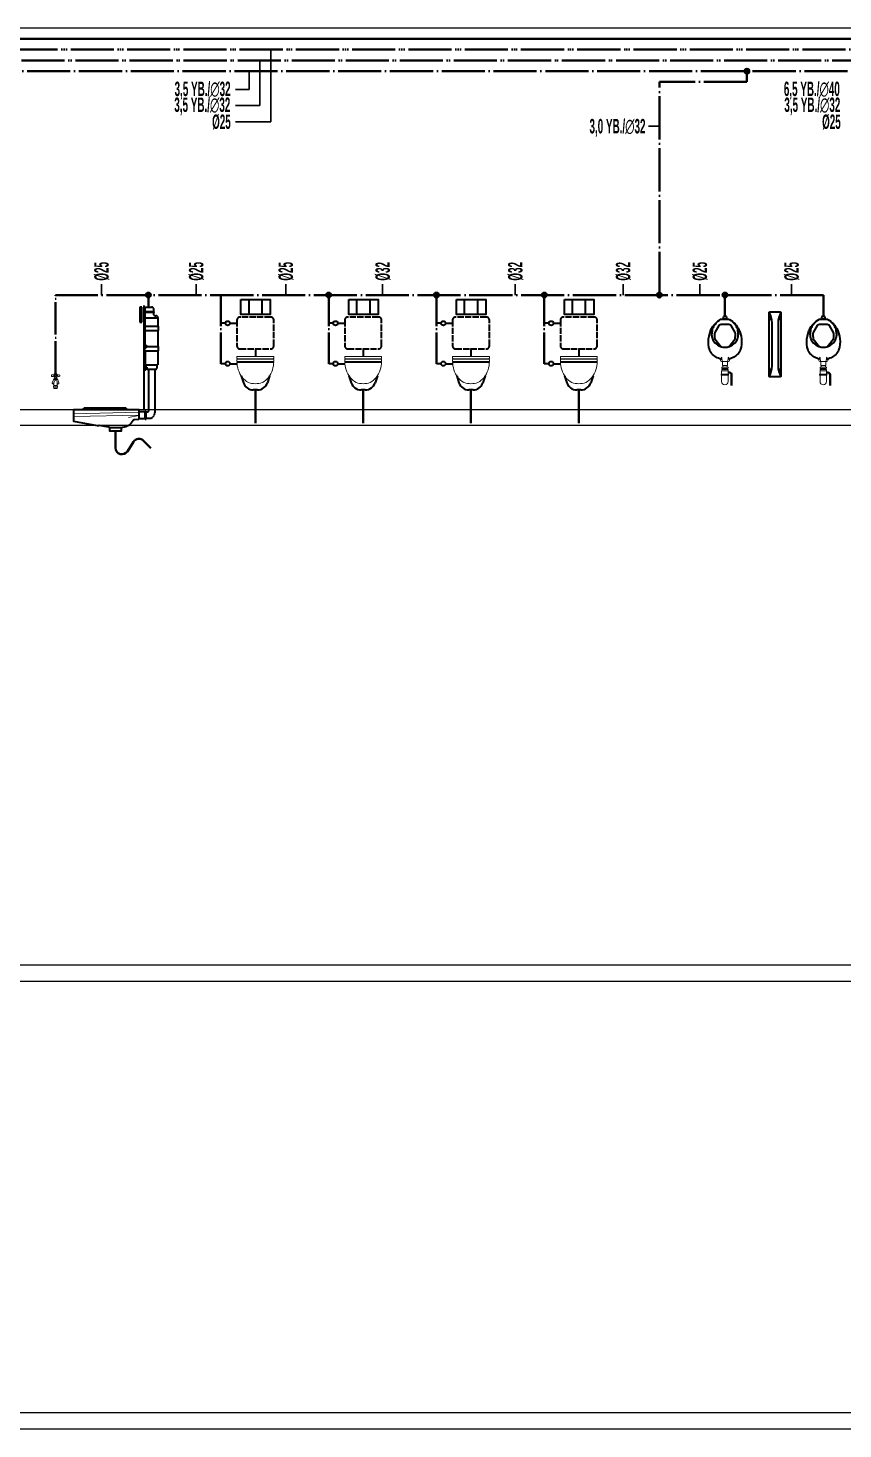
# Model space of a CAD drawing. Header units: centimetres. Extents: x 405464 to 563355, y 50011 to 66875.
# Drawn here: x 528162 to 529296, y 54626 to 56574 of the extents above; entities that cross this region are included whole.
import ezdxf
from ezdxf.enums import TextEntityAlignment as Align

# ---------------------------------------------------------------- set-up
doc = ezdxf.new("R2010")
doc.units = ezdxf.units.CM
for name, pattern in [('KESIK-3', [24, 20, -4]), ('SICAKSU1', [75, 60, -6, 0, -3, 0, -6]), ('SIRKUL-1', [78, 60, -6, 0, -3, 0, -3, 0, -6]), ('SOGUKSU1', [72, 60, -6, 0, -6])]:
    doc.linetypes.add(name, pattern=pattern)
doc.layers.add('0-KRCN DI SU', color=41, linetype='D')
for name, color, linetype, lineweight in [('0-KRCN-SHT-02CIHAZ', 132, 'Continuous', 25), ('0-KRCN-SHT-03CIHAZ', 120, 'Continuous', 30), ('0-KRCN-SHT-PİSSU-BORU', 220, 'PISSU_LINE50', 40), ('0-KRCN-SHT-PİSUAR', 171, 'Continuous', 35), ('0-KRCN-SHT-PİSUARBÖLMESİ', 120, 'Continuous', 35), ('0-KRCN-SHT-PROSES-BORU', 1, '0-Y_LINE', 40), ('0-KRCN-SHT-SICAKSU', 50, 'SICAKSU1', 40), ('0-KRCN-SHT-SIRKULASYON', 145, 'SIRKUL-1', 40), ('0-KRCN-SHT-SOGUKSU', 141, 'SOGUKSU1', 40), ('0-KRCN-SHT-TUVALETKLOZET', 171, 'Continuous', 35), ('0-KRCN-SHT-TUVALETNORMAL', 171, 'Continuous', 35), ('0-KRCN-SHT-YAZI-ÇAP-TEMSU', 81, 'Continuous', 30)]:
    doc.layers.add(name, color=color, linetype=linetype, lineweight=lineweight)
doc.styles.add('BORU', font='AGENCYR.TTF')
doc.styles.add('CAP', font='ARIALNB.TTF')
doc.styles.add('MUF', font='isocpeur.ttf')
doc.styles.get("Standard").update_dxf_attribs({"font": 'arial.ttf'})
doc.linetypes.add('0-Y_LINE', pattern='A,100,-0.5,["Y",BORU,S=9,R=0,X=0,Y=-4.5],-5', length=105.5)
doc.linetypes.add('D', pattern='A,12,-1,["D",Standard,S=1,R=0,X=-0.1,Y=-0.5],-1.6', length=14.6)
doc.linetypes.add('PISSU_LINE50', pattern='A,50,-10,["C",MUF,S=10,R=0,X=1,Y=-5],0', length=60)

# ---------------------------------------------------------------- blocks, each defined once
blk = doc.blocks.new('0-MEK-SHT-ZKLN-ALATURKA TUVALET GIZLI')
at = {"layer": '0-KRCN-SHT-PİSSU-BORU', "ltscale": 0.5}
blk.add_lwpolyline([(-11, -20), (-11, -35.4, 0.748213), (0, -38.7), (5.7, -29.8, -0.478103), (15, -28.8), (21.9, -35.8)], format="xyb", dxfattribs=at)
at = {"layer": '0-KRCN-SHT-SOGUKSU', "ltscale": 0.5}
for p, q in [((-66.5, 33.5), (-66.5, 106.2)), ((19.5, 95), (19.5, 106.2))]:
    blk.add_line(p, q, dxfattribs=at)
at = {"layer": '0-KRCN-SHT-TUVALETKLOZET', "linetype": 'KESIK-3', "ltscale": 0.05}
for p, q in [((15.5, 0), (15.5, 96.6)), ((16.5, 95), (22.5, 95)), ((16.5, 60.4), (16.5, 95)), ((24.5, 90.5), (24.5, 93)), ((24.9, 90.5), (16.5, 90.5)), ((24.9, 90), (16.5, 90)), ((16.5, 85), (28.5, 85)), ((24.5, 88), (24.5, 90)), ((24.9, 90), (24.9, 90.5)), ((25.5, 87), (26.5, 87)), ((28.5, 77.5), (28.5, 85)), ((16.5, 77.5), (29, 77.5)), ((16.5, 73.5), (29, 73.5)), ((28.5, 58.5), (28.5, 73.5)), ((29, 73.5), (29, 77.5)), ((16.9, 59), (15.9, 59)), ((16.9, 58), (15.9, 58)), ((16, 54.5), (16, 56.8)), ((16, 54.5), (29, 54.5)), ((16.5, 54.5), (16.5, 41.5)), ((18.2, 59), (17.2, 59)), ((18.2, 58), (17.2, 58)), ((18.5, 58.5), (29, 58.5)), ((28.5, 41.5), (28.5, 54.5)), ((29, 54.5), (29, 58.5)), ((16.9, 39), (15.9, 39)), ((16.5, 41.5), (28.5, 41.5)), ((18.2, 39), (17.2, 39)), ((17.5, 39.3), (17.5, 41.5)), ((27.5, 38.5), (27.5, 41.5)), ((16.9, 38), (15.9, 38)), ((18.2, 38), (17.2, 38)), ((18.5, 37.5), (26.5, 37.5)), ((19.5, 37.5), (19.5, -1.5)), ((25.5, 37.5), (25.5, -3)), ((10.5, -1.8), (16.5, -1.8)), ((10.5, -8.3), (16.5, -8.3)), ((16.5, -8.8), (16.5, -1.3)), ((16.5, -8.8), (17.4, -8.8)), ((17.4, -8.8), (17.4, -1.3)), ((17.4, -2), (19, -2)), ((17.4, -8), (20.5, -8))]:
    blk.add_line(p, q, dxfattribs=at)
at = {"layer": '0-KRCN-SHT-TUVALETKLOZET', "ltscale": 0.05}
blk.add_line((16.5, -1.3), (17.4, -1.3), dxfattribs=at)
at = {"layer": '0-KRCN-SHT-TUVALETKLOZET', "linetype": 'KESIK-3', "ltscale": 0.05}
for points in [[(13.5, 81), (13.5, 95), (11.5, 95), (11.5, 81)], [(16.9, 59.7), (16.9, 57.3), (15.5, 57.3), (15.5, 57), (17.2, 57), (17.2, 60), (15.8, 60), (15.8, 63), (15.5, 63), (15.5, 59.7)], [(15.8, 59.8), (16.2, 59.8), (16.2, 60.8), (15.8, 60.8)], [(16.9, 57.7), (15.9, 57.7), (15.9, 59.3), (16.9, 59.3)], [(18.2, 57.7), (17.2, 57.7), (17.2, 59.3), (18.2, 59.3)], [(16.9, 39.7), (16.9, 37.3), (15.5, 37.3), (15.5, 37), (17.2, 37), (17.2, 40), (15.8, 40), (15.8, 43), (15.5, 43), (15.5, 39.7)], [(15.8, 44.8), (16.2, 44.8), (16.2, 45.8), (15.8, 45.8)], [(16.9, 37.7), (15.9, 37.7), (15.9, 39.3), (16.9, 39.3)], [(18.2, 37.7), (17.2, 37.7), (17.2, 39.3), (18.2, 39.3)]]:
    blk.add_lwpolyline(points, close=True, dxfattribs=at)
for points in [[(15.5, 63), (15.5, 67.3), (15.8, 67.3), (15.8, 63.3), (16, 63.3, -0.428923), (16.3, 63), (16.1, 60.3), (15.8, 60.3), (15.8, 63)], [(15.5, 43), (15.5, 47.3), (15.8, 47.3), (15.8, 43.3), (16, 43.3, -0.428923), (16.3, 43), (16.1, 40.3), (15.8, 40.3), (15.8, 43)]]:
    blk.add_lwpolyline(points, format="xyb", close=True, dxfattribs=at)
for points in [[(15.8, 60.6), (15.2, 60.6), (15.2, 60), (15.8, 60)], [(15.8, 45.6), (15.2, 45.6), (15.2, 45), (15.8, 45)]]:
    blk.add_lwpolyline(points, dxfattribs=at)
for centre, radius, start, end in [((22.5, 93), 2, 0, 90), ((25.5, 88), 1, 180, 270), ((26.5, 85), 2, 0, 90), ((18.5, 38.5), 1, 233.1301, 270), ((26.5, 38.5), 1, 270, 0), ((19, -1.5), 0.5, 270, 0), ((20.5, -3), 5, 270, 0)]:
    blk.add_arc(centre, radius, start, end, dxfattribs=at)
at = {"layer": '0-KRCN-SHT-TUVALETNORMAL', "color": 120, "lineweight": 20}
for p, q in [((-68, 31.5), (-68, 32.2)), ((-68, 31.5), (-68, 30.8)), ((-67.6, 29), (-67.9, 28.9)), ((-67.9, 28.9), (-67.9, 28.6)), ((-65.2, 28.6), (-67.9, 28.6)), ((-67.8, 32.8), (-67.6, 32.8)), ((-67.8, 30.2), (-67.4, 30.2)), ((-67.6, 33.1), (-67.4, 33.1)), ((-67.6, 32.8), (-66.4, 32.8)), ((-65.5, 29), (-67.6, 29)), ((-65.7, 33.1), (-67.4, 33.1)), ((-67.4, 30.2), (-67.4, 29)), ((-67.4, 30.2), (-65.7, 30.2)), ((-66.9, 33.5), (-66.9, 33.4)), ((-66.2, 33.4), (-66.9, 33.4)), ((-65.5, 32.8), (-66.4, 32.8)), ((-66.2, 33.5), (-66.2, 33.4)), ((-65.5, 33.1), (-65.7, 33.1)), ((-65.7, 30.2), (-65.7, 29)), ((-65.3, 30.2), (-65.7, 30.2)), ((-65.3, 32.8), (-65.5, 32.8)), ((-65.5, 29), (-65.2, 28.9)), ((-65.2, 28.9), (-65.2, 28.6)), ((-65.1, 31.5), (-65.1, 32.2)), ((-65.1, 31.5), (-65.1, 30.8)), ((-64.7, 21.7), (-68.4, 21.7)), ((-68.1, 19.5), (-68.4, 21.7)), ((-68.2, 20.1), (-64.9, 20.1)), ((-68.1, 21.7), (-68.1, 25.5)), ((-68.1, 22.3), (-65, 22.3)), ((-68.1, 19.5), (-65, 19.5)), ((-65, 21.7), (-65, 25.5)), ((-65, 19.5), (-64.7, 21.7)), ((-49.5, -4), (10.5, -2.5)), ((10.5, -5), (-49.5, -6.5)), ((10.5, -5.5), (1, -7.3))]:
    blk.add_line(p, q, dxfattribs=at)
at = {"layer": '0-KRCN-SHT-TUVALETNORMAL'}
blk.add_line((-16.8, -16.5), (-4.8, -16.5), dxfattribs=at)
at = {"layer": '0-KRCN-SHT-TUVALETNORMAL', "color": 120, "lineweight": 20}
for points in [[(-65, 28), (-68.1, 28, 0.32492), (-68.6, 27.7), (-69.6, 24.7, 0.32492), (-69.4, 24.1), (-68.1, 23.2, 0.32492)], [(-65, 23.2), (-63.7, 24.1, 0.32492), (-63.5, 24.7), (-64.5, 27.7, 0.32492), (-65, 28)]]:
    blk.add_lwpolyline(points, format="xyb", dxfattribs=at)
at = {"layer": '0-KRCN-SHT-TUVALETNORMAL'}
blk.add_lwpolyline([(10.5, -9), (6.1, -9.4, 0.254585), (5.3, -10, -0.264008), (-4.6, -16.5, 0.375015), (-5.6, -17.4), (-5.7, -20), (-16.2, -20), (-16.4, -17.2, 0.322367), (-17.2, -16.3), (-26, -14.6, 0.247409), (-26.3, -14.7, -0.271623), (-27.6, -15.1), (-49.5, -11), (-49.5, 0), (-41.9, 0), (10.5, 0)], format="xyb", close=True, dxfattribs=at)
blk.add_lwpolyline([(0, 0, -0.249958), (-0.7, 0.4), (-1.2, 1.1, 0.249958), (-2, 1.5), (-39.8, 1.5, 0.221736), (-40.5, 1.2), (-41.2, 0.3, -0.221736), (-41.9, 0)], format="xyb", dxfattribs=at)
at = {"layer": '0-KRCN-SHT-TUVALETNORMAL', "color": 120, "lineweight": 20}
for centre, radius, start, end in [((-69.6, 31.5), 0.843, 54.2766, 180), ((-69.6, 31.5), 0.843, 180, 305.7234), ((-68.6, 33), 0.963, 239.9637, 304.3026), ((-68.6, 30), 0.963, 55.6974, 122.8475), ((-67.4, 28), 0.781, 131.2718, 180.0396), ((-66.5, 25.5), 1.54, 0, 180), ((-65.7, 31.5), 2.41, 146.633, 162.6726), ((-65.7, 31.5), 2.41, 197.4576, 213.367), ((-67.9, 28.5), 0.12, 90, 131.2718), ((-67.6, 33), 0.15, 90, 270), ((-66.5, 32.2), 1.26, 106.6015, 134.4153), ((-66.5, 31.5), 0.843, 0, 180), ((-66.5, 31.5), 0.843, 180, 0), ((-66.5, 31.5), 2.05, 90, 100.1642), ((-66.5, 31.5), 2.05, 79.8358, 90), ((-66.5, 32.2), 1.26, 45.5847, 73.3985), ((-65.5, 33), 0.15, 270, 90), ((-67.4, 31.5), 2.41, 17.4576, 33.367), ((-67.4, 31.5), 2.41, 326.633, 342.5424), ((-65.7, 28), 0.781, 359.9604, 48.7282), ((-65.2, 28.5), 0.12, 48.7282, 90), ((-64.5, 33), 0.963, 235.6974, 300.0363), ((-64.5, 30), 0.963, 59.9637, 124.3026), ((-63.5, 31.5), 0.843, 0, 125.7234), ((-63.5, 31.5), 0.843, 234.2766, 0)]:
    blk.add_arc(centre, radius, start, end, dxfattribs=at)
blk = doc.blocks.new('0-MEK-SHT-ZKLN-KLOZET ASMA GİZLİ REZERVUAR')
at = {"layer": '0-KRCN-SHT-PİSSU-BORU', "ltscale": 0.5}
blk.add_line((0, 15), (0, -16.8), dxfattribs=at)
at = {"layer": '0-KRCN-SHT-SOGUKSU', "ltscale": 0.5}
blk.add_line((-33.1, 40.2), (-33.1, 106), dxfattribs=at)
at = {"layer": '0-KRCN-SHT-TUVALETKLOZET'}
for p, q in [((-6.1, 87.3), (-6.1, 101.6)), ((6.6, 87.3), (6.6, 101.6)), ((-28.6, 79), (-33.1, 79)), ((-24.4, 79), (-17.7, 79)), ((0, 54.4), (0, 47.2)), ((-17.7, 41.9), (17.7, 41.9)), ((-28.6, 40.2), (-33.1, 40.2)), ((-24.4, 40.2), (-17.6, 40.2)), ((-13.7, 28.7), (-11.5, 21.8)), ((13.7, 28.7), (11.5, 21.8))]:
    blk.add_line(p, q, dxfattribs=at)
at = {"layer": '0-KRCN-SHT-TUVALETKLOZET', "color": 171}
blk.add_line((2, 15), (-2, 15), dxfattribs=at)
at = {"layer": '0-KRCN-SHT-TUVALETKLOZET'}
blk.add_lwpolyline([(-13.8, 101.6), (14.3, 101.6), (14.3, 87.3), (-13.8, 87.3)], close=True, dxfattribs=at)
at = {"layer": '0-KRCN-SHT-TUVALETKLOZET', "linetype": 'KESIK-3', "ltscale": 0.3}
blk.add_lwpolyline([(-17.7, 81.9), (-17.7, 57.4, 0.414214), (-14.7, 54.4), (14.7, 54.4, 0.414214), (17.7, 57.4), (17.7, 81.9, 0.414214), (14.7, 84.9), (-14.7, 84.9, 0.414214)], format="xyb", close=True, dxfattribs=at)
at = {"layer": '0-KRCN-SHT-TUVALETKLOZET', "color": 120, "lineweight": 20}
for points in [[(-17.7, 46.7), (-17.7, 45.5, 0.414214), (-17.2, 45), (17.2, 45, 0.414214), (17.7, 45.5), (17.7, 46.7, 0.414214), (17.2, 47.2), (-17.2, 47.2, 0.414214)], [(-17.7, 44), (-17.7, 42.9, 0.414214), (-17.2, 42.4), (17.2, 42.4, 0.414214), (17.7, 42.9), (17.7, 44, 0.414214), (17.2, 44.5), (-17.2, 44.5, 0.414214)]]:
    blk.add_lwpolyline(points, format="xyb", close=True, dxfattribs=at)
for points in [[(-17.7, 41.9, 0.066087), (-16.4, 34.3, 0.087392), (-12.6, 27.1, 0.103887), (-6.7, 22.1, 0.123332)], [(6.7, 22.1, 0.103887), (12.6, 27.1, 0.087392), (16.4, 34.3, 0.066087), (17.7, 41.9, 0.077811)]]:
    blk.add_lwpolyline(points, format="xyb", dxfattribs=at)
at = {"layer": '0-KRCN-SHT-TUVALETKLOZET'}
for centre in [(-26.5, 79), (-26.5, 40.2)]:
    blk.add_circle(centre, 2.11, dxfattribs=at)
for centre, start, end in [((-2, 25), 198.231, 270), ((2, 25), 270, 341.769)]:
    blk.add_arc(centre, 10, start, end, dxfattribs=at)
at = {"layer": '0-KRCN-SHT-TUVALETKLOZET', "color": 120, "lineweight": 20}
blk.add_arc((0, 41.1), 20.1, 250.6661, 289.3339, dxfattribs=at)
blk = doc.blocks.new('DONUT')
at = {"layer": '0-KRCN-SHT-03CIHAZ'}
blk.add_hatch(color=256, dxfattribs=at).paths.add_polyline_path([(2.5, 0, 1), (-2.5, 0, 1)])
blk.add_circle((0, 0), 2.5, dxfattribs=at)
blk = doc.blocks.new('0-MEK-SHT-ZKLN-PİSUAR-1')
at = {"layer": '0-KRCN-SHT-PİSSU-BORU', "ltscale": 0.5}
for p, q in [((2.9, 34.2), (4.2, 34.2)), ((6.2, 32.2), (6.2, 22.2))]:
    blk.add_line(p, q, dxfattribs=at)
blk.add_arc((4.2, 32.2), 2, 0, 90, dxfattribs=at)
at = {"layer": '0-KRCN-SHT-PİSUAR', "color": 120, "linetype": 'Continuous', "lineweight": 20}
for p, q in [((-2.7, 44.3), (2.8, 44.3)), ((-2.1, 40.8), (-2.1, 39.2)), ((1.9, 40.8), (1.9, 39.2)), ((-2.1, 38), (-2.1, 37)), ((1.9, 38), (1.9, 37))]:
    blk.add_line(p, q, dxfattribs=at)
at = {"layer": '0-KRCN-SHT-PİSUAR', "linetype": 'Continuous'}
for points in [[(-3, 46.2, 0.268882), (-3.4, 46.6, -0.148908), (-12.4, 51.8), (-13.7, 53.8, -0.044554), (-15.1, 57.8, -0.093661), (-14.8, 67.8), (-13.8, 71.8, -0.058459), (-13, 73.8, -0.155521), (-3.7, 83.7, -0.133094), (-3.2, 83.8), (0, 83.8), (3.2, 83.8, -0.133094), (3.7, 83.7, -0.006353), (4.3, 83.3, -0.148889), (13, 73.8, -0.058459), (13.8, 71.8), (14.9, 67.8, -0.093661), (15.1, 57.8, -0.044554), (13.7, 53.8), (12.4, 51.8, -0.148908), (3.4, 46.6, 0.268882), (3, 46.2)], [(-6.5, 81.8, 0.042537), (-10, 77.8, 0.082547), (-11.8, 73.8, 0.003661), (-11.8, 73.8, 0.048482), (-12.4, 69.8, 0.066089), (-12, 66.2, 0.042626), (-11.7, 65.4, 0.081974), (-9.4, 61.8, 0.08561), (-4.1, 58.2, 0.104852), (-2, 57.8), (2, 57.8, 0.104852), (4.1, 58.2, 0.08561), (9.4, 61.8, 0.081974), (11.7, 65.4, 0.042626), (12, 66.2, 0.066089), (12.4, 69.8, 0.048482), (11.8, 73.8, 0.003661), (11.8, 73.8, 0.082547), (10, 77.8, 0.044527), (6.3, 82)], [(3.5, 58.1), (9.4, 65.3, 0.062413), (9.5, 71.3), (5.8, 77.8, 0.159561), (2.8, 78.8), (-2.8, 78.8, 0.159561), (-5.8, 77.8), (-9.5, 71.3, 0.062413), (-9.4, 65.3), (-3.5, 58.1)]]:
    blk.add_lwpolyline(points, format="xyb", dxfattribs=at)
at = {"layer": '0-KRCN-SHT-PİSUAR', "color": 120, "linetype": 'Continuous', "lineweight": 20}
for points in [[(-5.5, 47.2, -0.130683), (-4.5, 46.5, -0.191771), (-4.2, 45.8, 0.43138), (-2.7, 44.3, -0.422374), (-2.4, 44), (-2.4, 40.8), (2.4, 40.8), (2.4, 44, -0.422374), (2.7, 44.3, 0.422374), (4.3, 45.8), (4.3, 45.9, -0.171457), (4.5, 46.5, -0.130683), (5.5, 47.2)], [(-2.2, 44.3, -0.382239), (-2.6, 44.7), (-2.9, 47.7, 0.382209), (-3.6, 48.3)], [(3.6, 48.3, 0.382209), (2.9, 47.7), (2.6, 44.7, -0.382239), (2.2, 44.3)], [(2.9, 32.7), (2.9, 35.3, 0.414214), (2.4, 35.8), (-2.6, 35.8, 0.414214), (-3.1, 35.3), (-3.1, 32.7)], [(-3.1, 31.6), (-3.1, 25.8, 0.414214), (-0.1, 22.8), (-0.1, 22.8, 0.414214), (2.9, 25.8), (2.9, 31.6, 1.000007)]]:
    blk.add_lwpolyline(points, format="xyb", dxfattribs=at)
for points in [[(-3, 38.7), (-3, 38.5, 0.414214), (-2.5, 38), (2.4, 38, 0.414214), (2.9, 38.5), (2.9, 38.7, 0.414214), (2.4, 39.2), (-2.5, 39.2, 0.414214)], [(-3.6, 32.2), (-3.6, 32.1, 0.414214), (-3.1, 31.6), (2.9, 31.6, 0.414214), (3.4, 32.1), (3.4, 32.2, 0.414214), (2.9, 32.7), (-3.1, 32.7, 0.414214)], [(-3, 36.5), (-3, 36.3, 0.414214), (-2.5, 35.8), (2.4, 35.8, 0.414214), (2.9, 36.3), (2.9, 36.5, 0.414214), (2.4, 37), (-2.5, 37, 0.414214)]]:
    blk.add_lwpolyline(points, format="xyb", close=True, dxfattribs=at)
at = {"layer": '0-KRCN-SHT-PİSUAR', "linetype": 'Continuous'}
blk.add_circle((0, 85.3), 1.48, dxfattribs=at)
for centre, start, end in [((8.4, 71.9), 22.5365, 22.537), ((9.1, 70.2), 18.7265, 18.7272), ((9.1, 70.2), 18.727, 18.7276)]:
    blk.add_arc(centre, 5, start, end, dxfattribs=at)
at = {"layer": '0-KRCN-SHT-SOGUKSU', "ltscale": 0.5}
blk.add_line((0, 86.6), (0, 106), dxfattribs=at)
blk = doc.blocks.new('0-MEK-SHT-ZKLN-PİSUAR BÖLMESİ')
at = {"layer": '0-KRCN-SHT-PİSUARBÖLMESİ', "linetype": 'Continuous'}
blk.add_lwpolyline([(-6.1, 30.8), (-6.1, 89.8, -0.414214), (-5.6, 90.3), (4.4, 90.3, -0.414214), (4.9, 89.8), (4.9, 30.8, -0.414214), (4.4, 30.3), (-5.6, 30.3, -0.414214)], format="xyb", close=True, dxfattribs=at)
for points in [[(-3.6, 82.6, 0.072691), (-4.7, 85.8, 0.631225), (-5.2, 85.8, 0.078309), (-6.1, 82.3)], [(-6, 30.5, 0.113858), (-3.3, 40.3), (-3.3, 80.3, 0.113858), (-6, 90.1)], [(4.8, 90.1, 0.113858), (2.2, 80.3), (2.2, 40.3, 0.113858), (4.8, 30.5)], [(4.9, 82.3, 0.078309), (4, 85.8, 0.631225), (3.5, 85.8, 0.072691), (2.4, 82.6)], [(-6.1, 38.2, 0.078309), (-5.2, 34.8, 0.631225), (-4.7, 34.8, 0.072691), (-3.6, 37.9)], [(2.4, 37.9, 0.072691), (3.5, 34.8, 0.631225), (4, 34.8, 0.078309), (4.9, 38.2)]]:
    blk.add_lwpolyline(points, format="xyb", dxfattribs=at)

msp = doc.modelspace()

# ---------------------------------------------------------------- linework, layer by layer
at = {"layer": '0-KRCN DI SU', "linetype": 'D', "ltscale": 5}
msp.add_line((521715.5, 56574.1), (544442.4, 56574.1), dxfattribs=at)
at = {"layer": '0-KRCN-SHT-02CIHAZ', "color": 8}
for p, q in [((519319.8, 56043.8), (544442.4, 56043.8)), ((544442.4, 56021.3), (519319.8, 56021.3)), ((542151.7, 55271.3), (519319.8, 55271.3)), ((519319.8, 55248.8), (542151.7, 55248.8)), ((542151.7, 54648.8), (519319.8, 54648.8)), ((519319.8, 54626.3), (542151.7, 54626.3))]:
    msp.add_line(p, q, dxfattribs=at)
at = {"layer": '0-KRCN-SHT-PROSES-BORU'}
msp.add_line((521644.3, 56559.1), (544442.4, 56559.1), dxfattribs=at)
at = {"layer": '0-KRCN-SHT-SICAKSU'}
msp.add_line((526574.1, 56529.1), (544442.4, 56529.1), dxfattribs=at)
at = {"layer": '0-KRCN-SHT-SIRKULASYON'}
msp.add_line((527987, 56544.1), (544442.4, 56544.1), dxfattribs=at)
at = {"layer": '0-KRCN-SHT-SOGUKSU'}
for p, q in [((528017, 56514.1), (544442.4, 56514.1)), ((529162.7, 56499.1), (529162.7, 56514.1)), ((529040.9, 56202.8), (529040.9, 56499.1)), ((529162.7, 56499.1), (529040.9, 56499.1)), ((529269, 56202.8), (528200.8, 56202.8))]:
    msp.add_line(p, q, dxfattribs=at)
at = {"layer": '0-KRCN-SHT-YAZI-ÇAP-TEMSU', "linetype": 'Continuous'}
for p, q in [((528485.1, 56529.1), (528485.1, 56466.3)), ((528500.1, 56544.1), (528500.1, 56443.8)), ((528470.1, 56514.1), (528470.1, 56488.8)), ((528470.1, 56488.8), (528451, 56488.8)), ((528485.1, 56466.3), (528451, 56466.3)), ((528500.1, 56443.8), (528451, 56443.8)), ((529040.9, 56437.6), (529025.9, 56437.6)), ((528264.6, 56202.8), (528264.6, 56217.8)), ((528396.3, 56202.8), (528396.3, 56217.8)), ((528520.9, 56202.8), (528520.9, 56217.8)), ((528655.8, 56202.8), (528655.8, 56217.8)), ((528840.3, 56202.8), (528840.3, 56217.8)), ((528990.3, 56202.8), (528990.3, 56217.8)), ((529097.1, 56202.8), (529097.1, 56217.8)), ((529224.7, 56202.8), (529224.7, 56217.8))]:
    msp.add_line(p, q, dxfattribs=at)

# ---------------------------------------------------------------- block references
at = {"layer": '0-KRCN-SHT-03CIHAZ', "yscale": 1.5, "zscale": 1.5}
for p, xscale in [((529162.7, 56514.1), 1.5), ((528329.8, 56202.8), -1.5), ((528580.7, 56202.8), -1.5), ((528730.7, 56202.8), -1.5), ((528880.7, 56202.8), -1.5), ((529040.9, 56202.8), -1.5), ((529132.1, 56202.8), -1.5)]:
    msp.add_blockref('DONUT', p, dxfattribs=dict(at, xscale=xscale))
at = {"layer": '0-KRCN-SHT-PİSUAR', "xscale": 1.5, "yscale": 1.5, "zscale": 1.5}
for p in [(529132.1, 56043.8), (529269, 56043.8)]:
    msp.add_blockref('0-MEK-SHT-ZKLN-PİSUAR-1', p, dxfattribs=at)
at = {"layer": '0-KRCN-SHT-PİSUARBÖLMESİ', "xscale": 1.5, "yscale": 1.5, "zscale": 1.5}
msp.add_blockref('0-MEK-SHT-ZKLN-PİSUAR BÖLMESİ', (529202.7, 56043.8), dxfattribs=at)
at = {"layer": '0-KRCN-SHT-TUVALETKLOZET', "xscale": 1.45, "yscale": 1.45, "zscale": 1.45}
for p in [(528478.7, 56049.1), (528628.7, 56049.1), (528778.7, 56049.1), (528928.7, 56049.1)]:
    msp.add_blockref('0-MEK-SHT-ZKLN-KLOZET ASMA GİZLİ REZERVUAR', p, dxfattribs=at)
at = {"layer": '0-KRCN-SHT-TUVALETNORMAL', "xscale": 1.5, "yscale": 1.5, "zscale": 1.5}
msp.add_blockref('0-MEK-SHT-ZKLN-ALATURKA TUVALET GIZLI', (528300.6, 56043.5), dxfattribs=at)

# ---------------------------------------------------------------- texts
at = {"layer": '0-KRCN-SHT-YAZI-ÇAP-TEMSU', "linetype": 'Continuous', "style": 'CAP', "width": 0.6}
for s, p in [('3,5 YB./∅32', (528366.3, 56489.5)), ('6,5 YB./∅40', (529214, 56489.5)), ('3,5 YB./∅32', (528365.9, 56467.4)), ('3,5 YB./∅32', (529214.7, 56467.4)), ('Ø25', (528418.5, 56443.8)), ('3,0 YB./∅32', (528943.6, 56437.6)), ('Ø25', (529267.2, 56443.8))]:
    msp.add_text(s, height=20, dxfattribs=at).set_placement(p, align=Align.MIDDLE_LEFT)
for s, p in [('%%C25', (528264.6, 56235.8)), ('%%C25', (528396.3, 56235.8)), ('%%C25', (528520.9, 56235.8)), ('%%C32', (528655.8, 56235.8)), ('%%C32', (528840.3, 56235.8)), ('%%C32', (528990.3, 56235.8)), ('%%C25', (529097.1, 56235.8)), ('%%C25', (529224.7, 56235.8))]:
    msp.add_text(s, height=20, rotation=90, dxfattribs=at).set_placement(p, align=Align.MIDDLE_CENTER)

doc.saveas('drawing.dxf')
